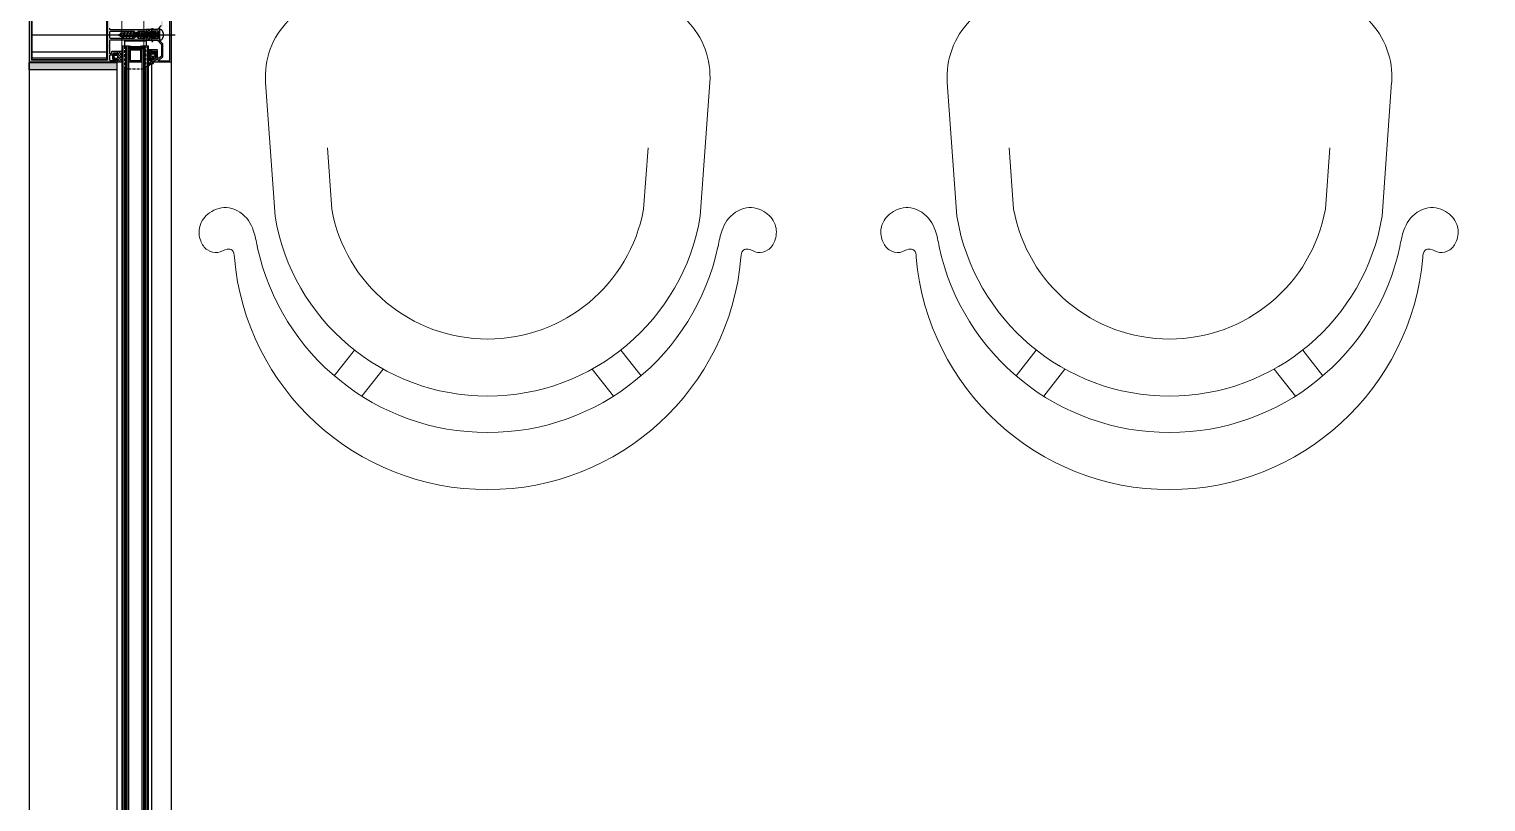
# Model space of a CAD drawing. Header units: millimetres. Extents: x 809 to 8159, y 33 to 4533.
# Drawn here: x 4970.9 to 5103.8, y 2662.2 to 2732.7 of the extents above; entities that cross this region are included whole.
import ezdxf

# ---------------------------------------------------------------- set-up
doc = ezdxf.new("R2010")
doc.units = ezdxf.units.MM
doc.linetypes.add('DASHDOT', pattern=[25.4, 12.7, -6.35, 0, -6.35])
doc.linetypes.add('HIDDEN', pattern=[0.375, 0.25, -0.125])
for name, color, linetype in [('1', 3, 'Continuous'), ('11', 11, 'Continuous'), ('3', 11, 'Continuous'), ('5', 11, 'Continuous'), ('EKSEN', 11, 'Continuous'), ('FITILLER', 240, 'Continuous'), ('GORUNUS-TARAMA', 11, 'Continuous')]:
    doc.layers.add(name, color=color, linetype=linetype)
doc.layers.add('cam', color=5, linetype='Continuous', lineweight=0)
doc.layers.add('TEFRİŞ', color=130, linetype='Continuous', lineweight=0)

# ---------------------------------------------------------------- blocks, each defined once
blk = doc.blocks.new('wewefwef')
at = {"layer": 'TEFRİŞ'}
for p, q in [((20075.6652, -18240.6347, 0.271), (20075.5429, -18240.6434, 0.271)), ((20076.6181, -18240.6347, 0.271), (20076.7404, -18240.6434, 0.271)), ((20075.6055, -18240.6912, 0.271), (20075.5493, -18240.6952, 0.271)), ((20076.6778, -18240.6912, 0.271), (20076.734, -18240.6952, 0.271)), ((20075.3973, -18240.6975, 0.271), (20075.4207, -18240.7159, 0.271)), ((20076.886, -18240.6975, 0.271), (20076.8626, -18240.7159, 0.271)), ((20075.3787, -18240.7226, 0.271), (20075.4034, -18240.742, 0.271)), ((20076.9046, -18240.7226, 0.271), (20076.8799, -18240.742, 0.271)), ((20075.3787, -18240.9523, 0.271), (20075.4034, -18240.933, 0.271)), ((20076.9046, -18240.9523, 0.271), (20076.8799, -18240.933, 0.271)), ((20075.3973, -18240.9775, 0.271), (20075.4207, -18240.9591, 0.271)), ((20076.886, -18240.9775, 0.271), (20076.8626, -18240.9591, 0.271)), ((20075.6055, -18240.9838, 0.271), (20075.5493, -18240.9798, 0.271)), ((20076.6778, -18240.9838, 0.271), (20076.734, -18240.9798, 0.271)), ((20075.6652, -18241.0403, 0.271), (20075.5429, -18241.0316, 0.271)), ((20076.6181, -18241.0403, 0.271), (20076.7404, -18241.0316, 0.271)), ((20075.6652, -18241.257, 0.271), (20075.5429, -18241.2658, 0.271)), ((20076.6181, -18241.257, 0.271), (20076.7404, -18241.2658, 0.271)), ((20075.6055, -18241.3135, 0.271), (20075.5493, -18241.3175, 0.271)), ((20076.6778, -18241.3135, 0.271), (20076.734, -18241.3175, 0.271)), ((20075.3973, -18241.3198, 0.271), (20075.4207, -18241.3382, 0.271)), ((20076.886, -18241.3198, 0.271), (20076.8626, -18241.3382, 0.271)), ((20075.3787, -18241.345, 0.271), (20075.4034, -18241.3644, 0.271)), ((20076.9046, -18241.345, 0.271), (20076.8799, -18241.3644, 0.271)), ((20075.3787, -18241.5747, 0.271), (20075.4034, -18241.5553, 0.271)), ((20076.9046, -18241.5747, 0.271), (20076.8799, -18241.5553, 0.271)), ((20075.3973, -18241.5999, 0.271), (20075.4207, -18241.5815, 0.271)), ((20076.886, -18241.5999, 0.271), (20076.8626, -18241.5815, 0.271)), ((20075.6055, -18241.6062, 0.271), (20075.5493, -18241.6022, 0.271)), ((20076.6778, -18241.6062, 0.271), (20076.734, -18241.6022, 0.271)), ((20075.6652, -18241.6627, 0.271), (20075.5429, -18241.6539, 0.271)), ((20076.6181, -18241.6627, 0.271), (20076.7404, -18241.6539, 0.271))]:
    blk.add_line(p, q, dxfattribs=at)
at = {"layer": 'TEFRİŞ', "elevation": 0.271}
blk.add_lwpolyline([(20075.7417, -18241.7487), (20075.7417, -18240.5487), (20076.5417, -18240.5487), (20076.5417, -18241.7487)], close=True, dxfattribs=at)
at = {"layer": 'TEFRİŞ'}
for centre, radius, start, end in [((20075.5255, -18240.8375, 0.271), 0.2321, 94.9757, 180), ((20076.7579, -18240.8375, 0.271), 0.2321, 0, 85.0243), ((20075.5605, -18240.8375, 0.271), 0.2151, 102.1958, 180), ((20075.6704, -18240.7074, 0.271), 0.0729, 45.4026, 94.0856), ((20076.6129, -18240.7074, 0.271), 0.0729, 85.9144, 134.5974), ((20076.7228, -18240.8375, 0.271), 0.2151, 0, 77.8042), ((20075.5755, -18240.8375, 0.271), 0.1968, 99.5284, 180), ((20076.7078, -18240.8375, 0.271), 0.1968, 0, 80.4716), ((20075.5755, -18240.8375, 0.271), 0.1447, 100.4339, 180), ((20076.7078, -18240.8375, 0.271), 0.1447, 0, 79.5661), ((20075.5255, -18240.8375, 0.271), 0.2321, 180, 265.0243), ((20075.5605, -18240.8375, 0.271), 0.2151, 180, 257.8042), ((20075.5755, -18240.8375, 0.271), 0.1968, 180, 260.4716), ((20075.5755, -18240.8375, 0.271), 0.1447, 180, 259.5661), ((20076.7078, -18240.8375, 0.271), 0.1447, 280.4339, 0), ((20076.7078, -18240.8375, 0.271), 0.1968, 279.5284, 0), ((20076.7228, -18240.8375, 0.271), 0.2151, 282.1958, 0), ((20076.7579, -18240.8375, 0.271), 0.2321, 274.9757, 0), ((20075.6704, -18240.9676, 0.271), 0.0729, 265.9144, 314.5974), ((20076.6129, -18240.9676, 0.271), 0.0729, 225.4026, 274.0856), ((20075.5255, -18241.4599, 0.271), 0.2321, 94.9757, 180), ((20076.7579, -18241.4599, 0.271), 0.2321, 0, 85.0243), ((20075.5605, -18241.4599, 0.271), 0.2151, 102.1958, 180), ((20076.7228, -18241.4599, 0.271), 0.2151, 0, 77.8042), ((20075.6704, -18241.3298, 0.271), 0.0729, 45.4026, 94.0856), ((20076.6129, -18241.3298, 0.271), 0.0729, 85.9144, 134.5974), ((20075.5755, -18241.4599, 0.271), 0.1968, 99.5284, 180), ((20076.7078, -18241.4599, 0.271), 0.1968, 0, 80.4716), ((20075.5755, -18241.4599, 0.271), 0.1447, 100.4339, 180), ((20076.7078, -18241.4599, 0.271), 0.1447, 0, 79.5661), ((20075.5255, -18241.4599, 0.271), 0.2321, 180, 265.0243), ((20075.5605, -18241.4599, 0.271), 0.2151, 180, 257.8042), ((20075.5755, -18241.4599, 0.271), 0.1968, 180, 260.4716), ((20075.5755, -18241.4599, 0.271), 0.1447, 180, 259.5661), ((20076.7078, -18241.4599, 0.271), 0.1447, 280.4339, 0), ((20076.7078, -18241.4599, 0.271), 0.1968, 279.5284, 0), ((20076.7228, -18241.4599, 0.271), 0.2151, 282.1958, 0), ((20076.7579, -18241.4599, 0.271), 0.2321, 274.9757, 0), ((20075.6704, -18241.5899, 0.271), 0.0729, 265.9144, 314.5974), ((20076.6129, -18241.5899, 0.271), 0.0729, 225.4026, 274.0856)]:
    blk.add_arc(centre, radius, start, end, dxfattribs=at)
for points in [[(20075.5151, -18240.6273, 0.271), (20075.5302, -18240.6235, 0.271), (20075.539, -18240.6191, 0.271), (20075.5506, -18240.6013, 0.271), (20075.5461, -18240.5836, 0.271), (20075.5337, -18240.5747, 0.271), (20075.5204, -18240.5756, 0.271), (20075.5122, -18240.5817, 0.271), (20075.5099, -18240.5911, 0.271), (20075.5129, -18240.5996, 0.271), (20075.512, -18240.6041, 0.271), (20075.5053, -18240.6063, 0.271)], [(20076.7682, -18240.6273, 0.271), (20076.7531, -18240.6235, 0.271), (20076.7443, -18240.6191, 0.271), (20076.7327, -18240.6013, 0.271), (20076.7372, -18240.5836, 0.271), (20076.7496, -18240.5747, 0.271), (20076.7629, -18240.5756, 0.271), (20076.7711, -18240.5817, 0.271), (20076.7734, -18240.5911, 0.271), (20076.7704, -18240.5996, 0.271), (20076.7713, -18240.6041, 0.271), (20076.778, -18240.6063, 0.271)], [(20075.5151, -18241.0477, 0.271), (20075.5302, -18241.0514, 0.271), (20075.539, -18241.0559, 0.271), (20075.5506, -18241.0736, 0.271), (20075.5461, -18241.0914, 0.271), (20075.5337, -18241.1003, 0.271), (20075.5204, -18241.0994, 0.271), (20075.5122, -18241.0933, 0.271), (20075.5099, -18241.0838, 0.271), (20075.5129, -18241.0753, 0.271), (20075.512, -18241.0708, 0.271), (20075.5053, -18241.0687, 0.271)], [(20076.7682, -18241.0477, 0.271), (20076.7531, -18241.0514, 0.271), (20076.7443, -18241.0559, 0.271), (20076.7327, -18241.0736, 0.271), (20076.7372, -18241.0914, 0.271), (20076.7496, -18241.1003, 0.271), (20076.7629, -18241.0994, 0.271), (20076.7711, -18241.0933, 0.271), (20076.7734, -18241.0838, 0.271), (20076.7704, -18241.0753, 0.271), (20076.7713, -18241.0708, 0.271), (20076.778, -18241.0687, 0.271)], [(20075.5151, -18241.2496, 0.271), (20075.5302, -18241.2459, 0.271), (20075.539, -18241.2415, 0.271), (20075.5506, -18241.2237, 0.271), (20075.5461, -18241.2059, 0.271), (20075.5337, -18241.197, 0.271), (20075.5204, -18241.1979, 0.271), (20075.5122, -18241.204, 0.271), (20075.5099, -18241.2135, 0.271), (20075.5129, -18241.222, 0.271), (20075.512, -18241.2265, 0.271), (20075.5053, -18241.2287, 0.271)], [(20076.7682, -18241.2496, 0.271), (20076.7531, -18241.2459, 0.271), (20076.7443, -18241.2415, 0.271), (20076.7327, -18241.2237, 0.271), (20076.7372, -18241.2059, 0.271), (20076.7496, -18241.197, 0.271), (20076.7629, -18241.1979, 0.271), (20076.7711, -18241.204, 0.271), (20076.7734, -18241.2135, 0.271), (20076.7704, -18241.222, 0.271), (20076.7713, -18241.2265, 0.271), (20076.778, -18241.2287, 0.271)], [(20075.5151, -18241.6701, 0.271), (20075.5302, -18241.6738, 0.271), (20075.539, -18241.6782, 0.271), (20075.5506, -18241.696, 0.271), (20075.5461, -18241.7138, 0.271), (20075.5337, -18241.7227, 0.271), (20075.5204, -18241.7218, 0.271), (20075.5122, -18241.7157, 0.271), (20075.5099, -18241.7062, 0.271), (20075.5129, -18241.6977, 0.271), (20075.512, -18241.6932, 0.271), (20075.5053, -18241.691, 0.271)], [(20076.7682, -18241.6701, 0.271), (20076.7531, -18241.6738, 0.271), (20076.7443, -18241.6782, 0.271), (20076.7327, -18241.696, 0.271), (20076.7372, -18241.7138, 0.271), (20076.7496, -18241.7227, 0.271), (20076.7629, -18241.7218, 0.271), (20076.7711, -18241.7157, 0.271), (20076.7734, -18241.7062, 0.271), (20076.7704, -18241.6977, 0.271), (20076.7713, -18241.6932, 0.271), (20076.778, -18241.691, 0.271)]]:
    blk.add_spline(points, degree=3, dxfattribs=at)
blk = doc.blocks.new('ajsdfxcvzx')
h = blk.add_hatch(color=256)
edge = h.paths.add_edge_path()
edge.add_line((36934.79, -5856.81), (36934.72, -5856.81))
edge.add_line((36934.72, -5856.81), (36934.72, -5856.72))
edge.add_line((36934.72, -5856.72), (36934.24, -5856.72))
edge.add_arc((36934.24, -5856.82), 0.1, 90, 180)
edge.add_line((36934.14, -5856.82), (36934.14, -5857.1))
edge.add_arc((36934.24, -5857.1), 0.1, 180, 270)
edge.add_line((36934.24, -5857.2), (36934.32, -5857.2))
edge.add_arc((36934.32, -5857.25), 0.05, 405, 450, ccw=False)
edge.add_line((36934.36, -5857.22), (36934.53, -5857.39))
edge.add_arc((36934.56, -5857.35), 0.05, 225, 270)
edge.add_line((36934.56, -5857.4), (36934.72, -5857.4))
edge.add_line((36934.72, -5857.4), (36934.72, -5857.31))
edge.add_line((36934.72, -5857.31), (36934.79, -5857.31))
edge.add_arc((36934.79, -5857.36), 0.05, 0, 90, ccw=False)
edge.add_line((36934.84, -5857.36), (36934.84, -5857.56))
edge.add_line((36934.84, -5857.56), (36934.4, -5857.56))
edge.add_arc((36934.4, -5857.51), 0.05, 180, 270, ccw=False)
edge.add_line((36934.35, -5857.51), (36934.35, -5857.45))
edge.add_arc((36934.3, -5857.45), 0.05, 360, 405)
edge.add_line((36934.34, -5857.41), (36934.3, -5857.38))
edge.add_arc((36934.27, -5857.41), 0.05, 405, 450)
edge.add_line((36934.27, -5857.36), (36934.19, -5857.36))
edge.add_arc((36934.19, -5857.41), 0.05, 90, 180)
edge.add_line((36934.14, -5857.41), (36934.14, -5857.66))
edge.add_line((36934.14, -5857.66), (36934.14, -5858.03))
edge.add_line((36934.14, -5858.03), (36934.11, -5858.06))
edge.add_line((36934.11, -5858.06), (36934.14, -5858.09))
edge.add_line((36934.14, -5858.09), (36934.14, -5858.46))
edge.add_arc((36934.23, -5858.47), 0.0919, 174.9295, 270.955)
edge.add_line((36934.23, -5858.56), (36936.51, -5858.56))
edge.add_arc((36936.53, -5858.56), 0.02, 180, 360)
edge.add_line((36936.55, -5858.56), (36936.57, -5858.56))
edge.add_arc((36936.59, -5858.56), 0.02, 180, 360)
edge.add_line((36936.61, -5858.56), (36937.54, -5858.56))
edge.add_line((36937.54, -5858.56), (36937.54, -5858.7))
edge.add_arc((36937.48, -5858.7), 0.06, 270, 360, ccw=False)
edge.add_line((36937.48, -5858.76), (36937.48, -5858.83))
edge.add_arc((36937.45, -5858.83), 0.03, 270, 360, ccw=False)
edge.add_line((36937.45, -5858.86), (36937.41, -5858.86))
edge.add_arc((36937.41, -5858.83), 0.03, 180, 270, ccw=False)
edge.add_line((36937.38, -5858.83), (36937.38, -5858.76))
edge.add_line((36937.38, -5858.76), (36936.74, -5858.76))
edge.add_line((36936.74, -5858.76), (36936.74, -5859.01))
edge.add_line((36936.74, -5859.01), (36936.69, -5859.06))
edge.add_line((36936.69, -5859.06), (36936.74, -5859.11))
edge.add_line((36936.74, -5859.11), (36936.74, -5859.36))
edge.add_line((36936.74, -5859.36), (36937.38, -5859.36))
edge.add_line((36937.38, -5859.36), (36937.38, -5859.29))
edge.add_arc((36937.41, -5859.29), 0.03, 90, 180, ccw=False)
edge.add_line((36937.41, -5859.26), (36937.45, -5859.26))
edge.add_arc((36937.45, -5859.29), 0.03, 0, 90, ccw=False)
edge.add_line((36937.48, -5859.29), (36937.48, -5859.36))
edge.add_arc((36937.48, -5859.42), 0.06, 360, 450, ccw=False)
edge.add_line((36937.54, -5859.42), (36937.54, -5859.56))
edge.add_line((36937.54, -5859.56), (36936.61, -5859.56))
edge.add_arc((36936.59, -5859.56), 0.02, 360, 540)
edge.add_line((36936.57, -5859.56), (36936.55, -5859.56))
edge.add_arc((36936.53, -5859.56), 0.02, 360, 540)
edge.add_line((36936.51, -5859.56), (36934.23, -5859.56))
edge.add_arc((36934.23, -5859.65), 0.0919, 449.045, 545.0705)
edge.add_line((36934.14, -5859.66), (36934.14, -5860.03))
edge.add_line((36934.14, -5860.03), (36934.11, -5860.06))
edge.add_line((36934.11, -5860.06), (36934.14, -5860.09))
edge.add_line((36934.14, -5860.09), (36934.14, -5860.46))
edge.add_line((36934.14, -5860.46), (36934.14, -5860.71))
edge.add_arc((36934.19, -5860.71), 0.05, 180, 270)
edge.add_line((36934.19, -5860.76), (36934.27, -5860.76))
edge.add_arc((36934.27, -5860.71), 0.05, 270, 315)
edge.add_line((36934.3, -5860.75), (36934.34, -5860.72))
edge.add_arc((36934.3, -5860.68), 0.05, 315, 360)
edge.add_line((36934.35, -5860.68), (36934.35, -5860.61))
edge.add_arc((36934.4, -5860.61), 0.05, 90, 180, ccw=False)
edge.add_line((36934.4, -5860.56), (36934.84, -5860.56))
edge.add_line((36934.84, -5860.56), (36934.84, -5860.76))
edge.add_arc((36934.79, -5860.76), 0.05, 270, 360, ccw=False)
edge.add_line((36934.79, -5860.81), (36934.72, -5860.81))
edge.add_line((36934.72, -5860.81), (36934.72, -5860.72))
edge.add_line((36934.72, -5860.72), (36934.56, -5860.72))
edge.add_arc((36934.56, -5860.77), 0.05, 450, 495)
edge.add_line((36934.53, -5860.74), (36934.36, -5860.91))
edge.add_arc((36934.32, -5860.87), 0.05, 270, 315, ccw=False)
edge.add_line((36934.32, -5860.92), (36934.24, -5860.92))
edge.add_arc((36934.24, -5861.02), 0.1, 90, 180)
edge.add_line((36934.14, -5861.02), (36934.14, -5861.3))
edge.add_arc((36934.24, -5861.3), 0.1, 180, 270)
edge.add_line((36934.24, -5861.4), (36934.72, -5861.4))
edge.add_line((36934.72, -5861.4), (36934.72, -5861.31))
edge.add_line((36934.72, -5861.31), (36934.79, -5861.31))
edge.add_arc((36934.79, -5861.36), 0.05, 0, 90, ccw=False)
edge.add_line((36934.84, -5861.36), (36934.84, -5861.56))
edge.add_line((36934.84, -5861.56), (36926.85, -5861.56))
edge.add_line((36926.85, -5861.56), (36926.85, -5856.56))
edge.add_line((36926.85, -5856.56), (36934.84, -5856.56))
edge.add_line((36934.84, -5856.56), (36934.84, -5856.76))
edge.add_arc((36934.79, -5856.76), 0.05, 270, 360, ccw=False)
h.paths.add_polyline_path([(36933.95, -5861.36), (36927.05, -5861.36), (36927.05, -5856.76), (36933.95, -5856.76), (36933.95, -5859.06)], flags=16)
edge = h.paths.add_edge_path(flags=16)
edge.add_arc((36936.35, -5858.86), 0.1, 360, 450)
edge.add_line((36936.35, -5858.76), (36934.25, -5858.76))
edge.add_arc((36934.25, -5858.86), 0.1, 90, 180)
edge.add_line((36934.15, -5858.86), (36934.15, -5859.26))
edge.add_arc((36934.25, -5859.26), 0.1, 180, 270)
edge.add_line((36934.25, -5859.36), (36936.35, -5859.36))
edge.add_arc((36936.35, -5859.26), 0.1, 270, 360)
edge.add_line((36936.45, -5859.26), (36936.45, -5858.86))
h = blk.add_hatch(color=256)
edge = h.paths.add_edge_path()
edge.add_line((36938.41, -5860.54), (36938.41, -5861.14))
edge.add_line((36938.41, -5861.14), (36938.13, -5861.38))
edge.add_line((36938.13, -5861.38), (36938.13, -5861.17))
edge.add_line((36938.13, -5861.17), (36938.06, -5861.17))
edge.add_arc((36938.06, -5861.22), 0.05, 90, 180)
edge.add_line((36938.01, -5861.22), (36938.01, -5861.56))
edge.add_line((36938.01, -5861.56), (36938.12, -5861.56))
edge.add_line((36938.12, -5861.56), (36938.47, -5861.26))
edge.add_arc((36938.5, -5861.3), 0.05, 40, 130, ccw=False)
edge.add_line((36938.54, -5861.27), (36938.62, -5861.36))
edge.add_arc((36938.66, -5861.32), 0.05, 220, 310)
edge.add_line((36938.69, -5861.36), (36938.99, -5861.11))
edge.add_arc((36938.96, -5861.07), 0.05, 310, 360)
edge.add_line((36939.01, -5861.07), (36939.01, -5859.89))
edge.add_arc((36938.96, -5859.89), 0.05, 0, 45)
edge.add_line((36939, -5859.85), (36938.82, -5859.68))
edge.add_line((36938.82, -5859.68), (36938.78, -5859.68))
edge.add_line((36938.78, -5859.68), (36938.78, -5859.63))
edge.add_line((36938.78, -5859.63), (36938.72, -5859.58))
edge.add_arc((36938.76, -5859.54), 0.05, 180, 225, ccw=False)
edge.add_line((36938.71, -5859.54), (36938.71, -5858.58))
edge.add_arc((36938.76, -5858.58), 0.05, 135, 180, ccw=False)
edge.add_line((36938.72, -5858.55), (36938.78, -5858.49))
edge.add_line((36938.78, -5858.49), (36938.78, -5858.45))
edge.add_line((36938.78, -5858.45), (36938.82, -5858.45))
edge.add_line((36938.82, -5858.45), (36939, -5858.27))
edge.add_arc((36938.96, -5858.24), 0.05, 315, 360)
edge.add_line((36939.01, -5858.24), (36939.01, -5857.06))
edge.add_arc((36938.96, -5857.06), 0.05, 360, 410)
edge.add_line((36938.99, -5857.02), (36938.69, -5856.76))
edge.add_arc((36938.66, -5856.8), 0.05, 50, 140)
edge.add_line((36938.62, -5856.77), (36938.54, -5856.86))
edge.add_arc((36938.5, -5856.83), 0.05, 230, 320, ccw=False)
edge.add_line((36938.47, -5856.87), (36938.12, -5856.57))
edge.add_line((36938.12, -5856.57), (36938.01, -5856.57))
edge.add_line((36938.01, -5856.57), (36938.01, -5856.91))
edge.add_arc((36938.06, -5856.91), 0.05, 180, 270)
edge.add_line((36938.06, -5856.96), (36938.13, -5856.96))
edge.add_line((36938.13, -5856.96), (36938.13, -5856.75))
edge.add_line((36938.13, -5856.75), (36938.41, -5856.99))
edge.add_line((36938.41, -5856.99), (36938.41, -5857.59))
edge.add_line((36938.41, -5857.59), (36938.13, -5857.59))
edge.add_line((36938.13, -5857.59), (36938.13, -5857.46))
edge.add_line((36938.13, -5857.46), (36938.06, -5857.46))
edge.add_arc((36938.06, -5857.51), 0.05, 90, 180)
edge.add_line((36938.01, -5857.51), (36938.01, -5857.71))
edge.add_line((36938.01, -5857.71), (36938.48, -5857.71))
edge.add_arc((36938.48, -5857.66), 0.05, 270, 360)
edge.add_line((36938.53, -5857.66), (36938.53, -5857.08))
edge.add_arc((36938.58, -5857.08), 0.05, 140, 180, ccw=False)
edge.add_line((36938.54, -5857.05), (36938.63, -5856.94))
edge.add_arc((36938.67, -5856.97), 0.05, 50, 140, ccw=False)
edge.add_line((36938.7, -5856.93), (36938.87, -5857.08))
edge.add_arc((36938.84, -5857.11), 0.05, 0, 50, ccw=False)
edge.add_line((36938.89, -5857.11), (36938.89, -5858.19))
edge.add_arc((36938.84, -5858.19), 0.05, 315, 360, ccw=False)
edge.add_line((36938.88, -5858.22), (36938.55, -5858.55))
edge.add_arc((36938.52, -5858.51), 0.05, 270, 315, ccw=False)
edge.add_line((36938.52, -5858.56), (36938.11, -5858.56))
edge.add_line((36938.11, -5858.56), (36938.11, -5858.46))
edge.add_line((36938.11, -5858.46), (36938.01, -5858.46))
edge.add_line((36938.01, -5858.46), (36938.01, -5858.76))
edge.add_arc((36938.06, -5858.76), 0.05, 180, 270)
edge.add_line((36938.06, -5858.81), (36938.13, -5858.81))
edge.add_line((36938.13, -5858.81), (36938.13, -5858.68))
edge.add_line((36938.13, -5858.68), (36938.51, -5858.68))
edge.add_arc((36938.51, -5858.73), 0.05, 0, 90, ccw=False)
edge.add_line((36938.56, -5858.73), (36938.56, -5859.39))
edge.add_arc((36938.51, -5859.39), 0.05, 270, 360, ccw=False)
edge.add_line((36938.51, -5859.44), (36938.13, -5859.44))
edge.add_line((36938.13, -5859.44), (36938.13, -5859.31))
edge.add_line((36938.13, -5859.31), (36938.06, -5859.31))
edge.add_arc((36938.06, -5859.36), 0.05, 90, 180)
edge.add_line((36938.01, -5859.36), (36938.01, -5859.66))
edge.add_line((36938.01, -5859.66), (36938.11, -5859.66))
edge.add_line((36938.11, -5859.66), (36938.11, -5859.56))
edge.add_line((36938.11, -5859.56), (36938.52, -5859.56))
edge.add_arc((36938.52, -5859.61), 0.05, 45, 90, ccw=False)
edge.add_line((36938.55, -5859.58), (36938.88, -5859.9))
edge.add_arc((36938.84, -5859.94), 0.05, 0, 45, ccw=False)
edge.add_line((36938.89, -5859.94), (36938.89, -5861.01))
edge.add_arc((36938.84, -5861.01), 0.05, -50, 0, ccw=False)
edge.add_line((36938.87, -5861.05), (36938.7, -5861.19))
edge.add_arc((36938.67, -5861.15), 0.05, 220, 310, ccw=False)
edge.add_line((36938.63, -5861.19), (36938.54, -5861.08))
edge.add_arc((36938.58, -5861.05), 0.05, 180, 220, ccw=False)
edge.add_line((36938.53, -5861.05), (36938.53, -5860.47))
edge.add_arc((36938.48, -5860.47), 0.05, 0, 90)
edge.add_line((36938.48, -5860.42), (36938.01, -5860.42))
edge.add_line((36938.01, -5860.42), (36938.01, -5860.62))
edge.add_arc((36938.06, -5860.62), 0.05, 180, 270)
edge.add_line((36938.06, -5860.67), (36938.13, -5860.67))
edge.add_line((36938.13, -5860.67), (36938.13, -5860.54))
edge.add_line((36938.13, -5860.54), (36938.41, -5860.54))
h = blk.add_hatch(color=256)
edge = h.paths.add_edge_path()
edge.add_arc((36939.6, -5861.38), 0.05, 270, 360)
edge.add_line((36939.65, -5861.38), (36939.65, -5856.74))
edge.add_arc((36939.6, -5856.74), 0.05, 0, 90)
edge.add_line((36939.6, -5856.69), (36938.65, -5856.69))
edge.add_line((36938.65, -5856.69), (36938.54, -5856.83))
edge.add_arc((36938.5, -5856.79), 0.05, 230, 320, ccw=False)
edge.add_line((36938.47, -5856.83), (36938.19, -5856.6))
edge.add_arc((36938.2, -5856.58), 0.02, 90, 230, ccw=False)
edge.add_line((36938.2, -5856.56), (36939.73, -5856.56))
edge.add_arc((36939.73, -5856.61), 0.05, 0, 90, ccw=False)
edge.add_line((36939.78, -5856.61), (36939.78, -5861.51))
edge.add_arc((36939.73, -5861.51), 0.05, -90, 0, ccw=False)
edge.add_line((36939.73, -5861.56), (36938.2, -5861.56))
edge.add_arc((36938.2, -5861.54), 0.02, 130, 270, ccw=False)
edge.add_line((36938.19, -5861.53), (36938.47, -5861.29))
edge.add_arc((36938.5, -5861.33), 0.05, 40, 130, ccw=False)
edge.add_line((36938.54, -5861.3), (36938.65, -5861.43))
edge.add_line((36938.65, -5861.43), (36939.6, -5861.43))
h = blk.add_hatch()
h.set_pattern_fill('NET', color=256, angle=180, style=0)
h.set_pattern_definition([(180, (36878.66936, -5852.60513), (-3e-17, -0.125), []), (270, (36878.66936, -5852.60513), (0.125, -4e-17), [])])
h.paths.add_polyline_path([(36937.09, -5860.36), (36935.93, -5860.36), (36935.93, -5860.06), (36936.13, -5860.1), (36936.37, -5860.12), (36936.62, -5860.12), (36936.95, -5860.09), (36937.09, -5860.07)])
at = {"layer": 'FITILLER'}
h = blk.add_hatch(dxfattribs=at)
h.set_pattern_fill('NET', color=256, scale=1.5, angle=225, style=0)
h.set_pattern_definition([(225, (36956.32115, -5937.09511), (0.1325825, -0.1325825), []), (315, (36956.32115, -5937.09511), (0.1325825, 0.1325825), [])])
edge = h.paths.add_edge_path(flags=16)
edge.add_arc((36938.02, -5859.04), 0.1, 90, 180, ccw=False)
edge.add_line((36938.02, -5858.94), (36938.17, -5858.94))
edge.add_arc((36938.17, -5859.04), 0.1, 0, 90, ccw=False)
edge.add_line((36938.27, -5859.04), (36938.27, -5859.09))
edge.add_arc((36938.17, -5859.09), 0.1, -90, 0, ccw=False)
edge.add_line((36938.17, -5859.19), (36938.02, -5859.19))
edge.add_arc((36938.02, -5859.09), 0.1, 180, 270, ccw=False)
edge.add_line((36937.92, -5859.09), (36937.92, -5859.04))
edge = h.paths.add_edge_path()
edge.add_line((36938, -5858.56), (36937.48, -5858.56))
edge.add_arc((36937.48, -5858.57), 0.01, 90, 225)
edge.add_line((36937.48, -5858.58), (36937.59, -5858.69))
edge.add_arc((36937.58, -5858.7), 0.00893, -45, 45, ccw=False)
edge.add_line((36937.59, -5858.7), (36937.48, -5858.81))
edge.add_arc((36937.48, -5858.82), 0.00893, 135, 225)
edge.add_line((36937.48, -5858.83), (36937.59, -5858.94))
edge.add_arc((36937.58, -5858.94), 0.00893, -45, 45, ccw=False)
edge.add_line((36937.59, -5858.95), (36937.48, -5859.06))
edge.add_arc((36937.48, -5859.06), 0.00893, 135, 225)
edge.add_line((36937.48, -5859.07), (36937.59, -5859.18))
edge.add_arc((36937.58, -5859.19), 0.00893, -45, 45, ccw=False)
edge.add_line((36937.59, -5859.19), (36937.48, -5859.3))
edge.add_arc((36937.48, -5859.31), 0.00893, 135, 225)
edge.add_line((36937.48, -5859.31), (36937.59, -5859.42))
edge.add_arc((36937.58, -5859.43), 0.00893, -45, 45, ccw=False)
edge.add_line((36937.59, -5859.44), (36937.48, -5859.55))
edge.add_arc((36937.48, -5859.55), 0.01, 135, 270)
edge.add_line((36937.48, -5859.56), (36938, -5859.56))
edge.add_line((36938, -5859.56), (36938, -5859.34))
edge.add_arc((36938.05, -5859.34), 0.05, 90, 180, ccw=False)
edge.add_line((36938.05, -5859.29), (36938.17, -5859.29))
edge.add_line((36938.17, -5859.29), (36938.17, -5859.39))
edge.add_line((36938.17, -5859.39), (36938.22, -5859.39))
edge.add_line((36938.22, -5859.39), (36938.35, -5859.31))
edge.add_arc((36938.32, -5859.27), 0.05, 300, 360)
edge.add_line((36938.37, -5859.27), (36938.37, -5858.86))
edge.add_arc((36938.32, -5858.86), 0.05, 0, 60)
edge.add_line((36938.35, -5858.81), (36938.22, -5858.74))
edge.add_line((36938.22, -5858.74), (36938.17, -5858.74))
edge.add_line((36938.17, -5858.74), (36938.17, -5858.84))
edge.add_line((36938.17, -5858.84), (36938.05, -5858.84))
edge.add_arc((36938.05, -5858.79), 0.05, 180, 270, ccw=False)
edge.add_line((36938, -5858.79), (36938, -5858.56))
h = blk.add_hatch(dxfattribs=at)
h.set_pattern_fill('NET', color=256, scale=1.5, angle=225, style=0)
h.set_pattern_definition([(135, (36948.451, -5848.81642), (0.1325825, 0.1325825), []), (45, (36948.451, -5848.81642), (0.1325825, -0.1325825), [])])
edge = h.paths.add_edge_path(flags=16)
edge.add_arc((36934.82, -5861.04), 0.1, 0, 90)
edge.add_line((36934.82, -5860.94), (36934.66, -5860.94))
edge.add_arc((36934.66, -5861.04), 0.1, 90, 180)
edge.add_line((36934.56, -5861.04), (36934.56, -5861.09))
edge.add_arc((36934.66, -5861.09), 0.1, 180, 270)
edge.add_line((36934.66, -5861.19), (36934.82, -5861.19))
edge.add_arc((36934.82, -5861.09), 0.1, 270, 360)
edge.add_line((36934.92, -5861.09), (36934.92, -5861.04))
edge = h.paths.add_edge_path()
edge.add_line((36934.84, -5860.56), (36935.35, -5860.56))
edge.add_arc((36935.35, -5860.57), 0.01, -45, 90, ccw=False)
edge.add_line((36935.36, -5860.58), (36935.25, -5860.69))
edge.add_arc((36935.26, -5860.7), 0.00893, 135, 225)
edge.add_line((36935.25, -5860.7), (36935.36, -5860.81))
edge.add_arc((36935.35, -5860.82), 0.00893, -45, 45, ccw=False)
edge.add_line((36935.36, -5860.83), (36935.25, -5860.93))
edge.add_arc((36935.26, -5860.94), 0.00893, 135, 225)
edge.add_line((36935.25, -5860.95), (36935.36, -5861.06))
edge.add_arc((36935.35, -5861.06), 0.00893, -45, 45, ccw=False)
edge.add_line((36935.36, -5861.07), (36935.25, -5861.18))
edge.add_arc((36935.26, -5861.18), 0.00893, 135, 225)
edge.add_line((36935.25, -5861.19), (36935.36, -5861.3))
edge.add_arc((36935.35, -5861.31), 0.00893, -45, 45, ccw=False)
edge.add_line((36935.36, -5861.31), (36935.25, -5861.42))
edge.add_arc((36935.26, -5861.43), 0.00893, 135, 225)
edge.add_line((36935.25, -5861.44), (36935.36, -5861.55))
edge.add_arc((36935.35, -5861.55), 0.01, -90, 45, ccw=False)
edge.add_line((36935.35, -5861.56), (36934.84, -5861.56))
edge.add_line((36934.84, -5861.56), (36934.84, -5861.34))
edge.add_arc((36934.79, -5861.34), 0.05, 0, 90)
edge.add_line((36934.79, -5861.29), (36934.67, -5861.29))
edge.add_line((36934.67, -5861.29), (36934.67, -5861.39))
edge.add_line((36934.67, -5861.39), (36934.62, -5861.39))
edge.add_line((36934.62, -5861.39), (36934.49, -5861.31))
edge.add_arc((36934.51, -5861.27), 0.05, 180, 240, ccw=False)
edge.add_line((36934.46, -5861.27), (36934.46, -5860.86))
edge.add_arc((36934.51, -5860.86), 0.05, 120, 180, ccw=False)
edge.add_line((36934.49, -5860.81), (36934.62, -5860.74))
edge.add_line((36934.62, -5860.74), (36934.67, -5860.74))
edge.add_line((36934.67, -5860.74), (36934.67, -5860.84))
edge.add_line((36934.67, -5860.84), (36934.79, -5860.84))
edge.add_arc((36934.79, -5860.79), 0.05, 270, 360)
edge.add_line((36934.84, -5860.79), (36934.84, -5860.56))
h = blk.add_hatch(dxfattribs=at)
h.set_pattern_fill('NET', color=256, scale=1.5, angle=225, style=0)
h.set_pattern_definition([(135, (36952.42699, -5844.5749), (0.1325825, 0.1325825), []), (45, (36952.42699, -5844.5749), (0.1325825, -0.1325825), [])])
edge = h.paths.add_edge_path(flags=16)
edge.add_arc((36938.18, -5860.95), 0.1, -90, 0, ccw=False)
edge.add_line((36938.18, -5861.05), (36938.06, -5861.05))
edge.add_arc((36938.06, -5860.95), 0.1, 180, 270, ccw=False)
edge.add_line((36937.96, -5860.95), (36937.96, -5860.9))
edge.add_arc((36938.06, -5860.9), 0.1, 90, 180, ccw=False)
edge.add_line((36938.06, -5860.8), (36938.18, -5860.8))
edge.add_arc((36938.18, -5860.9), 0.1, 0, 90, ccw=False)
edge.add_line((36938.28, -5860.9), (36938.28, -5860.95))
edge = h.paths.add_edge_path()
edge.add_arc((36938.03, -5861.9), 0.2, 100, 130.2331, ccw=False)
edge.add_line((36937.99, -5861.71), (36938.13, -5861.68))
edge.add_arc((36938.12, -5861.63), 0.05, 280, 345)
edge.add_line((36938.17, -5861.65), (36938.18, -5861.58))
edge.add_line((36938.18, -5861.58), (36938.01, -5861.58))
edge.add_line((36938.01, -5861.58), (36938.01, -5861.2))
edge.add_arc((36938.06, -5861.2), 0.05, 90, 180, ccw=False)
edge.add_line((36938.06, -5861.15), (36938.18, -5861.15))
edge.add_line((36938.18, -5861.15), (36938.18, -5861.25))
edge.add_line((36938.18, -5861.25), (36938.23, -5861.25))
edge.add_line((36938.23, -5861.25), (36938.36, -5861.17))
edge.add_arc((36938.33, -5861.13), 0.05, 300, 360)
edge.add_line((36938.38, -5861.13), (36938.38, -5860.71))
edge.add_arc((36938.33, -5860.71), 0.05, 0, 60)
edge.add_line((36938.36, -5860.67), (36938.23, -5860.6))
edge.add_line((36938.23, -5860.6), (36938.18, -5860.6))
edge.add_line((36938.18, -5860.6), (36938.18, -5860.7))
edge.add_line((36938.18, -5860.7), (36938.06, -5860.7))
edge.add_arc((36938.06, -5860.65), 0.05, 180, 270, ccw=False)
edge.add_line((36938.01, -5860.65), (36938.01, -5860.42))
edge.add_line((36938.01, -5860.42), (36937.66, -5860.42))
edge.add_line((36937.66, -5860.42), (36937.66, -5860.57))
edge.add_line((36937.66, -5860.57), (36937.81, -5860.57))
edge.add_arc((36937.81, -5860.62), 0.05, 0, 90, ccw=False)
edge.add_line((36937.86, -5860.62), (36937.86, -5860.64))
edge.add_arc((36937.81, -5860.64), 0.05, -90, 0, ccw=False)
edge.add_line((36937.81, -5860.69), (36937.66, -5860.69))
edge.add_line((36937.66, -5860.69), (36937.66, -5860.84))
edge.add_line((36937.66, -5860.84), (36937.81, -5860.84))
edge.add_arc((36937.81, -5860.89), 0.05, 0, 90, ccw=False)
edge.add_line((36937.86, -5860.89), (36937.86, -5860.91))
edge.add_arc((36937.81, -5860.91), 0.05, -90, 0, ccw=False)
edge.add_line((36937.81, -5860.96), (36937.66, -5860.96))
edge.add_line((36937.66, -5860.96), (36937.66, -5861.11))
edge.add_line((36937.66, -5861.11), (36937.81, -5861.11))
edge.add_arc((36937.81, -5861.16), 0.05, 0, 90, ccw=False)
edge.add_line((36937.86, -5861.16), (36937.86, -5861.18))
edge.add_arc((36937.81, -5861.18), 0.05, -90, 0, ccw=False)
edge.add_line((36937.81, -5861.23), (36937.66, -5861.23))
edge.add_line((36937.66, -5861.23), (36937.66, -5861.38))
edge.add_line((36937.66, -5861.38), (36937.81, -5861.38))
edge.add_arc((36937.81, -5861.43), 0.05, 0, 90, ccw=False)
edge.add_line((36937.86, -5861.43), (36937.86, -5861.54))
edge.add_arc((36937.81, -5861.54), 0.05, -40, 0, ccw=False)
edge.add_line((36937.85, -5861.57), (36937.58, -5861.89))
edge.add_arc((36937.61, -5861.93), 0.05, 130.2331, 310.2331)
edge.add_line((36937.64, -5861.97), (36937.9, -5861.75))
h = blk.add_hatch(dxfattribs=at)
h.set_pattern_fill('DOTS', color=256, scale=1.2, angle=135, style=0)
h.set_pattern_definition([(225, (37029.006284, -5720.001234), (-0.079549513, 0.026516504), [0, -0.075])])
h.paths.add_polyline_path([(36934.81, -5861.58), (36934.81, -5862.26), (36926.81, -5862.26), (36926.81, -5861.58)])
at = {"linetype": 'HIDDEN'}
for p, q in [((36935.51, -5860.09), (36935.51, -5862.15)), ((36937.51, -5862.15), (36937.51, -5860.06)), ((36935.51, -5862.15), (36937.51, -5862.15))]:
    blk.add_line(p, q, dxfattribs=at)
for p, q in [((36937.51, -5860.07), (36937.51, -5860.06)), ((36937.11, -5860.36), (36936.51, -5860.36))]:
    blk.add_line(p, q)
at = {"elevation": 0}
for points in [[(36934.14, -5858.46, 0.445362), (36934.23, -5858.56), (36936.51, -5858.56, 1), (36936.55, -5858.56), (36936.57, -5858.56, 1), (36936.61, -5858.56), (36937.54, -5858.56), (36937.54, -5858.7, -0.414214), (36937.48, -5858.76), (36937.48, -5858.83, -0.414214), (36937.45, -5858.86), (36937.41, -5858.86, -0.414214), (36937.38, -5858.83), (36937.38, -5858.76), (36936.74, -5858.76), (36936.74, -5859.01), (36936.69, -5859.06), (36936.74, -5859.11), (36936.74, -5859.36), (36937.38, -5859.36), (36937.38, -5859.29, -0.414214), (36937.41, -5859.26), (36937.45, -5859.26, -0.414214), (36937.48, -5859.29), (36937.48, -5859.36, -0.414214), (36937.54, -5859.42), (36937.54, -5859.56), (36936.61, -5859.56, 1), (36936.57, -5859.56), (36936.55, -5859.56, 1), (36936.51, -5859.56), (36934.23, -5859.56, 0.445362), (36934.14, -5859.66), (36934.14, -5860.03), (36934.11, -5860.06), (36934.14, -5860.09), (36934.14, -5860.46), (36934.14, -5860.71, 0.414214), (36934.19, -5860.76), (36934.27, -5860.76, 0.198912), (36934.3, -5860.75), (36934.34, -5860.72, 0.198912), (36934.35, -5860.68), (36934.35, -5860.61, -0.414214), (36934.4, -5860.56), (36934.84, -5860.56), (36934.84, -5860.76, -0.414214), (36934.79, -5860.81), (36934.72, -5860.81), (36934.72, -5860.72), (36934.56, -5860.72, 0.198912), (36934.53, -5860.74), (36934.36, -5860.91, -0.198912), (36934.32, -5860.92), (36934.24, -5860.92, 0.414214), (36934.14, -5861.02), (36934.14, -5861.3, 0.414214), (36934.24, -5861.4), (36934.72, -5861.4), (36934.72, -5861.31), (36934.79, -5861.31, -0.414214), (36934.84, -5861.36), (36934.84, -5861.56), (36926.85, -5861.56), (36926.85, -5856.56)], [(36938.88, -5858.22), (36938.55, -5858.55, -0.198912), (36938.52, -5858.56), (36938.11, -5858.56), (36938.11, -5858.46)], [(36938.01, -5858.46), (36938.01, -5858.76, 0.414214), (36938.06, -5858.81), (36938.13, -5858.81), (36938.13, -5858.68), (36938.51, -5858.68, -0.414214), (36938.56, -5858.73), (36938.56, -5859.39, -0.414214), (36938.51, -5859.44), (36938.13, -5859.44), (36938.13, -5859.31), (36938.06, -5859.31, 0.414214), (36938.01, -5859.36), (36938.01, -5859.66), (36938.11, -5859.66), (36938.11, -5859.56), (36938.52, -5859.56, -0.198912), (36938.55, -5859.58), (36938.88, -5859.9, -0.198912), (36938.89, -5859.94), (36938.89, -5861.01, -0.221695), (36938.87, -5861.05), (36938.7, -5861.19, -0.414214), (36938.63, -5861.19), (36938.54, -5861.08, -0.176327), (36938.53, -5861.05), (36938.53, -5860.47, 0.414214), (36938.48, -5860.42), (36938.01, -5860.42), (36938.01, -5860.62, 0.414214), (36938.06, -5860.67), (36938.13, -5860.67), (36938.13, -5860.54), (36938.41, -5860.54), (36938.41, -5861.14), (36938.13, -5861.38), (36938.13, -5861.17), (36938.06, -5861.17, 0.414214), (36938.01, -5861.22), (36938.01, -5861.56), (36938.12, -5861.56), (36938.47, -5861.26, -0.414214), (36938.54, -5861.27), (36938.62, -5861.36, 0.414214), (36938.69, -5861.36), (36938.99, -5861.11, 0.221695), (36939.01, -5861.07), (36939.01, -5859.89, 0.198912), (36939, -5859.85), (36938.82, -5859.68), (36938.78, -5859.68), (36938.78, -5859.63), (36938.72, -5859.58, -0.198912), (36938.71, -5859.54), (36938.71, -5858.58, -0.198912), (36938.72, -5858.55), (36938.78, -5858.49)]]:
    blk.add_lwpolyline(points, format="xyb", dxfattribs=at)
for points in [[(36933.95, -5861.36), (36927.05, -5861.36), (36927.05, -5856.76), (36933.95, -5856.76), (36933.95, -5859.06)], [(36937.09, -5860.36), (36935.93, -5860.36), (36935.93, -5860.06), (36936.13, -5860.1), (36936.37, -5860.12), (36936.62, -5860.12), (36936.95, -5860.09), (36937.09, -5860.07)], [(36937.11, -5860.36), (36935.93, -5860.36), (36935.93, -5861.51), (36937.11, -5861.51)], [(36937.01, -5860.46), (36936.03, -5860.46), (36936.03, -5861.41), (36937.01, -5861.41)]]:
    blk.add_lwpolyline(points, close=True, dxfattribs=at)
for points in [[(36939.6, -5861.43, 0.414214), (36939.65, -5861.38), (36939.65, -5856.74, 0.414214), (36939.6, -5856.69), (36938.65, -5856.69), (36938.54, -5856.83, -0.414214), (36938.47, -5856.83), (36938.19, -5856.6, -0.700208), (36938.2, -5856.56), (36939.73, -5856.56, -0.414214), (36939.78, -5856.61), (36939.78, -5861.51, -0.414214), (36939.73, -5861.56), (36938.2, -5861.56, -0.700208), (36938.19, -5861.53), (36938.47, -5861.29, -0.414214), (36938.54, -5861.3), (36938.65, -5861.43)], [(36936.45, -5858.86, 0.414214), (36936.35, -5858.76), (36934.25, -5858.76, 0.414214), (36934.15, -5858.86), (36934.15, -5859.26, 0.414214), (36934.25, -5859.36), (36936.35, -5859.36, 0.414214), (36936.45, -5859.26)]]:
    blk.add_lwpolyline(points, format="xyb", close=True, dxfattribs=at)
at = {"layer": '1', "linetype": 'DASHDOT', "ltscale": 10}
for p, q in [((36938.72, -5858.59), (36938.72, -5859.54)), ((36938.87, -5858.59), (36938.72, -5858.59)), ((36938.33, -5858.82), (36938.23, -5859.31)), ((36938.36, -5858.92), (36938.23, -5859.31)), ((36938.39, -5859.21), (36938.26, -5859.21)), ((36938.33, -5858.82), (36938.36, -5858.92)), ((36938.49, -5858.92), (36938.36, -5858.92)), ((36938.39, -5859.21), (36938.53, -5858.82)), ((36938.43, -5859.31), (36938.39, -5859.21)), ((36938.53, -5858.82), (36938.43, -5859.31)), ((36938.56, -5858.92), (36938.43, -5859.31)), ((36938.56, -5859.21), (36938.46, -5859.21)), ((36938.72, -5859.21), (36938.46, -5859.21)), ((36938.53, -5858.82), (36938.56, -5858.92)), ((36938.72, -5858.92), (36938.56, -5858.92)), ((36938.56, -5858.92), (36938.56, -5858.92)), ((36938.56, -5859.21), (36938.56, -5859.21)), ((36938.56, -5859.21), (36938.56, -5859.21)), ((36938.56, -5859.21), (36938.57, -5859.21)), ((36938.56, -5859.21), (36938.57, -5859.21)), ((36938.87, -5859.54), (36938.72, -5859.54))]:
    blk.add_line(p, q, dxfattribs=at)
for centre, radius, start, end in [((36938.43, -5859.06), 0.653, 8.4072, 46.688), ((36938.43, -5859.06), 0.653, 313.312, 351.5928), ((36939.16, -5859.06), 0.13, 132.6849, 227.3151)]:
    blk.add_arc(centre, radius, start, end, dxfattribs=at)
at = {"layer": '11'}
for p, q in [((36934.92, -5859.06), (36935.18, -5858.97)), ((36934.92, -5859.06), (36935.12, -5859.15)), ((36935.12, -5859.15), (36935.23, -5858.84)), ((36935.16, -5859.25), (36935.12, -5859.15)), ((36935.23, -5858.84), (36935.16, -5859.25)), ((36935.26, -5858.94), (36935.16, -5859.25)), ((36935.18, -5859.18), (36935.23, -5859.2)), ((36935.23, -5858.84), (36935.26, -5858.94)), ((36935.38, -5859.21), (36935.24, -5859.21)), ((36935.26, -5858.94), (36935.33, -5858.92)), ((36935.49, -5858.92), (36935.34, -5858.92)), ((36935.38, -5859.21), (36935.52, -5858.82)), ((36935.38, -5859.21), (36935.52, -5858.82)), ((36935.42, -5859.31), (36935.38, -5859.21)), ((36935.52, -5858.82), (36935.42, -5859.31)), ((36935.56, -5858.92), (36935.42, -5859.31)), ((36935.67, -5859.21), (36935.46, -5859.21)), ((36935.52, -5858.82), (36935.56, -5858.92)), ((36935.77, -5858.92), (36935.56, -5858.92)), ((36935.67, -5859.21), (36935.81, -5858.82)), ((36935.67, -5859.21), (36935.81, -5858.82)), ((36935.71, -5859.31), (36935.67, -5859.21)), ((36935.81, -5858.82), (36935.71, -5859.31)), ((36935.84, -5858.92), (36935.71, -5859.31)), ((36935.96, -5859.21), (36935.74, -5859.21)), ((36935.81, -5858.82), (36935.84, -5858.92)), ((36936.06, -5858.92), (36935.84, -5858.92)), ((36935.96, -5859.21), (36936.09, -5858.82)), ((36935.96, -5859.21), (36936.09, -5858.82)), ((36935.99, -5859.31), (36935.96, -5859.21)), ((36936.09, -5858.82), (36935.99, -5859.31)), ((36936.13, -5858.92), (36935.99, -5859.31)), ((36936.24, -5859.21), (36936.03, -5859.21)), ((36936.09, -5858.82), (36936.13, -5858.92)), ((36936.34, -5858.92), (36936.13, -5858.92)), ((36936.24, -5859.21), (36936.38, -5858.82)), ((36936.24, -5859.21), (36936.38, -5858.82)), ((36936.28, -5859.31), (36936.24, -5859.21)), ((36936.38, -5858.82), (36936.28, -5859.31)), ((36936.41, -5858.92), (36936.28, -5859.31)), ((36936.48, -5859.21), (36936.31, -5859.21)), ((36936.38, -5858.82), (36936.41, -5858.92)), ((36936.58, -5858.92), (36936.41, -5858.92)), ((36936.48, -5859.21), (36936.62, -5858.82)), ((36936.48, -5859.21), (36936.62, -5858.82)), ((36936.52, -5859.31), (36936.48, -5859.21)), ((36936.62, -5858.82), (36936.52, -5859.31)), ((36936.65, -5858.92), (36936.52, -5859.31)), ((36936.72, -5859.21), (36936.55, -5859.21)), ((36936.62, -5858.82), (36936.65, -5858.92)), ((36936.82, -5858.92), (36936.65, -5858.92)), ((36936.72, -5859.21), (36936.86, -5858.82)), ((36936.72, -5859.21), (36936.86, -5858.82)), ((36936.76, -5859.31), (36936.72, -5859.21)), ((36936.86, -5858.82), (36936.76, -5859.31)), ((36936.89, -5858.92), (36936.76, -5859.31)), ((36936.96, -5859.21), (36936.79, -5859.21)), ((36936.86, -5858.82), (36936.89, -5858.92)), ((36937.06, -5858.92), (36936.89, -5858.92)), ((36936.96, -5859.21), (36937.1, -5858.82)), ((36937, -5859.31), (36936.96, -5859.21)), ((36937.1, -5858.82), (36937, -5859.31)), ((36937.13, -5858.92), (36937, -5859.31)), ((36937.19, -5859.21), (36937.03, -5859.21)), ((36937.1, -5858.82), (36937.13, -5858.92)), ((36937.29, -5858.92), (36937.13, -5858.92)), ((36937.19, -5859.21), (36937.33, -5858.82)), ((36937.23, -5859.31), (36937.19, -5859.21)), ((36937.33, -5858.82), (36937.23, -5859.31)), ((36937.36, -5858.92), (36937.23, -5859.31)), ((36937.39, -5859.21), (36937.26, -5859.21)), ((36937.33, -5858.82), (36937.36, -5858.92)), ((36937.49, -5858.92), (36937.36, -5858.92)), ((36937.39, -5859.21), (36937.53, -5858.82)), ((36937.39, -5859.21), (36937.53, -5858.82)), ((36937.43, -5859.31), (36937.39, -5859.21)), ((36937.53, -5858.82), (36937.43, -5859.31)), ((36937.56, -5858.92), (36937.43, -5859.31)), ((36937.59, -5859.21), (36937.46, -5859.21)), ((36937.53, -5858.82), (36937.56, -5858.92)), ((36937.69, -5858.92), (36937.56, -5858.92)), ((36937.73, -5858.82), (36937.59, -5859.21)), ((36937.59, -5859.21), (36937.63, -5859.31)), ((36937.63, -5859.31), (36937.73, -5858.82)), ((36937.76, -5858.92), (36937.63, -5859.31)), ((36937.79, -5859.21), (36937.66, -5859.21)), ((36937.73, -5858.82), (36937.76, -5858.92)), ((36937.89, -5858.92), (36937.76, -5858.92)), ((36937.79, -5859.21), (36937.93, -5858.82)), ((36937.83, -5859.31), (36937.79, -5859.21)), ((36937.93, -5858.82), (36937.83, -5859.31)), ((36937.96, -5858.92), (36937.83, -5859.31)), ((36937.99, -5859.21), (36937.86, -5859.21)), ((36937.93, -5858.82), (36937.96, -5858.92)), ((36938.09, -5858.92), (36937.96, -5858.92)), ((36937.99, -5859.21), (36938.13, -5858.82)), ((36938.03, -5859.31), (36937.99, -5859.21)), ((36938.13, -5858.82), (36938.03, -5859.31)), ((36938.16, -5858.92), (36938.03, -5859.31)), ((36938.19, -5859.21), (36938.06, -5859.21)), ((36938.13, -5858.82), (36938.16, -5858.92)), ((36938.29, -5858.92), (36938.16, -5858.92)), ((36938.19, -5859.21), (36938.33, -5858.82)), ((36938.23, -5859.31), (36938.19, -5859.21))]:
    blk.add_line(p, q, dxfattribs=at)
for centre, start, end in [((36935.24, -5859.19), 245.3251, 270), ((36935.34, -5858.94), 90, 109.1116)]:
    blk.add_arc(centre, 0.02, start, end, dxfattribs=at)
at = {"layer": '3'}
for p, q in [((36935.51, -5859.61), (36935.51, -5860.06)), ((36935.51, -5859.61), (36937.51, -5859.61)), ((36937.51, -5859.61), (36937.51, -5860.06))]:
    blk.add_line(p, q, dxfattribs=at)
at = {"layer": '5'}
for p, q in [((36926.81, -5861.56), (36926.81, -5947.16)), ((36934.81, -5861.56), (36934.81, -5947.16)), ((36938.01, -6039.22), (36938.01, -5861.7)), ((36939.78, -5861.56), (36939.78, -5947.16))]:
    blk.add_line(p, q, dxfattribs=at)
at = {"layer": 'cam'}
for p, q in [((36935.31, -5947.16), (36935.31, -5860.06)), ((36935.91, -5860.06), (36935.31, -5860.06)), ((36935.41, -5947.16), (36935.41, -5860.06)), ((36935.61, -5947.16), (36935.61, -5860.06)), ((36935.71, -5947.16), (36935.71, -5860.06)), ((36935.81, -5947.16), (36935.81, -5860.06)), ((36935.91, -5947.16), (36935.91, -5860.06)), ((36937.11, -5947.16), (36937.11, -5860.06)), ((36937.71, -5860.06), (36937.11, -5860.06)), ((36937.21, -5947.16), (36937.21, -5860.06)), ((36937.31, -5947.16), (36937.31, -5860.06)), ((36937.41, -5947.16), (36937.41, -5860.06)), ((36937.61, -5947.16), (36937.61, -5860.06)), ((36937.71, -5947.16), (36937.71, -5860.06)), ((36935.51, -5947.16), (36935.51, -5862.22)), ((36937.51, -5947.16), (36937.51, -5862.21))]:
    blk.add_line(p, q, dxfattribs=at)
at = {"layer": 'cam', "elevation": 0}
blk.add_lwpolyline([(36937.28, -5564.33), (36937.28, -5998.73), (36935.28, -5998.73), (36935.28, -5564.33)], close=True, dxfattribs=at)
at = {"layer": 'EKSEN', "linetype": 'DASHDOT', "ltscale": 5}
blk.add_line((36927.15, -5859.06), (36940.14, -5859.06), dxfattribs=at)
at = {"layer": 'FITILLER', "elevation": 0}
for points in [[(36938, -5858.56), (36937.48, -5858.56, 0.668179), (36937.48, -5858.58), (36937.59, -5858.69, -0.414214), (36937.59, -5858.7), (36937.48, -5858.81, 0.414214), (36937.48, -5858.83), (36937.59, -5858.94, -0.414214), (36937.59, -5858.95), (36937.48, -5859.06, 0.414214), (36937.48, -5859.07), (36937.59, -5859.18, -0.414214), (36937.59, -5859.19), (36937.48, -5859.3, 0.414214), (36937.48, -5859.31), (36937.59, -5859.42, -0.414214), (36937.59, -5859.44), (36937.48, -5859.55, 0.668179), (36937.48, -5859.56), (36938, -5859.56), (36938, -5859.34, -0.414214), (36938.05, -5859.29), (36938.17, -5859.29), (36938.17, -5859.39), (36938.22, -5859.39), (36938.35, -5859.31, 0.267949), (36938.37, -5859.27), (36938.37, -5858.86, 0.267949), (36938.35, -5858.81), (36938.22, -5858.74), (36938.17, -5858.74), (36938.17, -5858.84), (36938.05, -5858.84, -0.414214), (36938, -5858.79)], [(36937.92, -5859.04, -0.414214), (36938.02, -5858.94), (36938.17, -5858.94, -0.414214), (36938.27, -5859.04), (36938.27, -5859.09, -0.414214), (36938.17, -5859.19), (36938.02, -5859.19, -0.414214), (36937.92, -5859.09)], [(36934.84, -5860.56), (36935.35, -5860.56, -0.668179), (36935.36, -5860.58), (36935.25, -5860.69, 0.414214), (36935.25, -5860.7), (36935.36, -5860.81, -0.414214), (36935.36, -5860.83), (36935.25, -5860.93, 0.414214), (36935.25, -5860.95), (36935.36, -5861.06, -0.414214), (36935.36, -5861.07), (36935.25, -5861.18, 0.414214), (36935.25, -5861.19), (36935.36, -5861.3, -0.414214), (36935.36, -5861.31), (36935.25, -5861.42, 0.414214), (36935.25, -5861.44), (36935.36, -5861.55, -0.668179), (36935.35, -5861.56), (36934.84, -5861.56), (36934.84, -5861.34, 0.414214), (36934.79, -5861.29), (36934.67, -5861.29), (36934.67, -5861.39), (36934.62, -5861.39), (36934.49, -5861.31, -0.267949), (36934.46, -5861.27), (36934.46, -5860.86, -0.267949), (36934.49, -5860.81), (36934.62, -5860.74), (36934.67, -5860.74), (36934.67, -5860.84), (36934.79, -5860.84, 0.414214), (36934.84, -5860.79)], [(36934.92, -5861.04, 0.414214), (36934.82, -5860.94), (36934.66, -5860.94, 0.414214), (36934.56, -5861.04), (36934.56, -5861.09, 0.414214), (36934.66, -5861.19), (36934.82, -5861.19, 0.414214), (36934.92, -5861.09)], [(36937.9, -5861.75, -0.132688), (36937.99, -5861.71), (36938.13, -5861.68, 0.291473), (36938.17, -5861.65), (36938.18, -5861.58), (36938.01, -5861.58), (36938.01, -5861.2, -0.414214), (36938.06, -5861.15), (36938.18, -5861.15), (36938.18, -5861.25), (36938.23, -5861.25), (36938.36, -5861.17, 0.267949), (36938.38, -5861.13), (36938.38, -5860.71, 0.267949), (36938.36, -5860.67), (36938.23, -5860.6), (36938.18, -5860.6), (36938.18, -5860.7), (36938.06, -5860.7, -0.414214), (36938.01, -5860.65), (36938.01, -5860.42), (36937.66, -5860.42), (36937.66, -5860.57), (36937.81, -5860.57, -0.414214), (36937.86, -5860.62), (36937.86, -5860.64, -0.414214), (36937.81, -5860.69), (36937.66, -5860.69), (36937.66, -5860.84), (36937.81, -5860.84, -0.414214), (36937.86, -5860.89), (36937.86, -5860.91, -0.414214), (36937.81, -5860.96), (36937.66, -5860.96), (36937.66, -5861.11), (36937.81, -5861.11, -0.414214), (36937.86, -5861.16), (36937.86, -5861.18, -0.414214), (36937.81, -5861.23), (36937.66, -5861.23), (36937.66, -5861.38), (36937.81, -5861.38, -0.414214), (36937.86, -5861.43), (36937.86, -5861.54, -0.176327), (36937.85, -5861.57), (36937.58, -5861.89, 1), (36937.64, -5861.97)], [(36938.28, -5860.95, -0.414214), (36938.18, -5861.05), (36938.06, -5861.05, -0.414214), (36937.96, -5860.95), (36937.96, -5860.9, -0.414214), (36938.06, -5860.8), (36938.18, -5860.8, -0.414214), (36938.28, -5860.9)]]:
    blk.add_lwpolyline(points, format="xyb", close=True, dxfattribs=at)
blk.add_lwpolyline([(36934.81, -5861.58), (36934.81, -5862.26), (36926.81, -5862.26), (36926.81, -5861.58)], close=True, dxfattribs=at)
at = {"layer": 'GORUNUS-TARAMA'}
for p, q in [((36927.06, -5856.78), (36927.06, -5861.35)), ((36933.89, -5856.78), (36933.89, -5861.35)), ((36933.89, -5860.65), (36927.06, -5860.65)), ((36933.89, -5861.2), (36927.06, -5861.2)), ((36933.89, -5861.35), (36927.06, -5861.35))]:
    blk.add_line(p, q, dxfattribs=at)

msp = doc.modelspace()

# ---------------------------------------------------------------- block references
at = {"layer": 'GORUNUS-TARAMA'}
msp.add_blockref('ajsdfxcvzx', (-31955.96, 8591.27), dxfattribs=at)
at = {"layer": 'TEFRİŞ', "xscale": 100.0000000000005, "yscale": 100.0000000000005, "zscale": 100.0000000000005, "rotation": 269.9999999994434}
msp.add_blockref('wewefwef', (1829158.7, 2010389.68, -27.1), dxfattribs=at)

doc.saveas('drawing.dxf')
